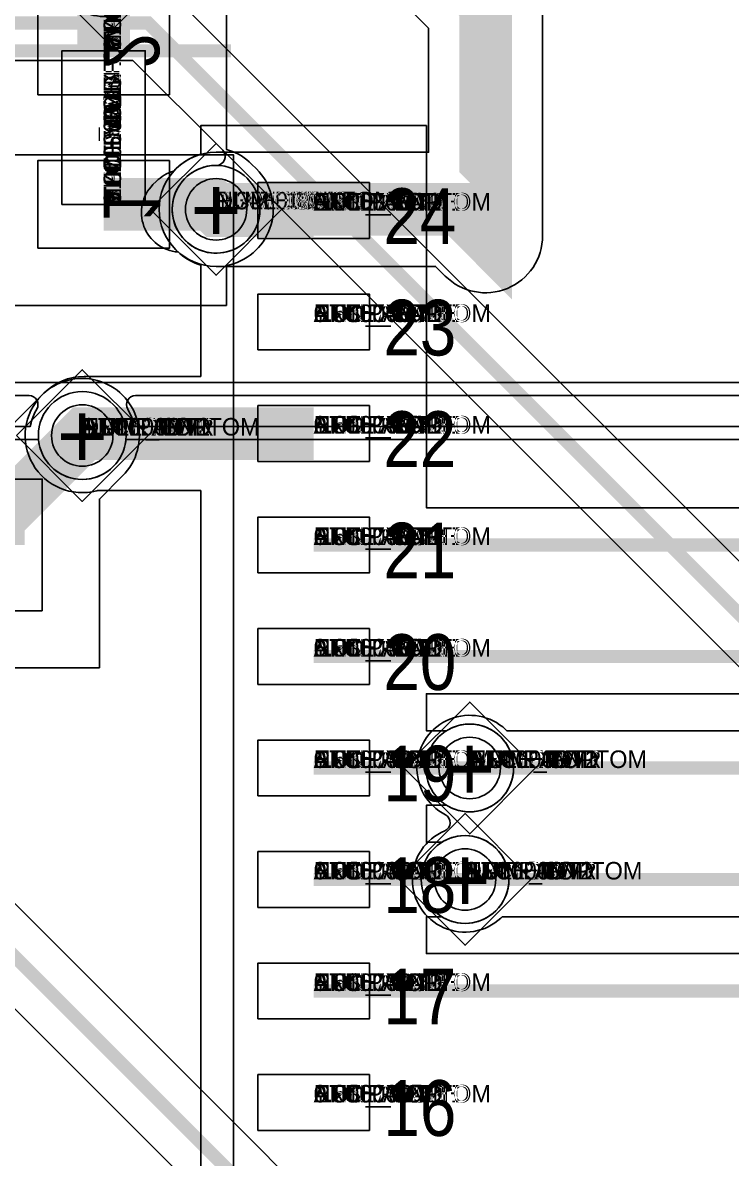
# Model space of a CAD drawing. Extents: x 0 to 323, y 0 to 320.
# Drawn here: x 118.38 to 126.45, y 10.41 to 23.35 of the extents above; entities that cross this region are included whole.
import ezdxf
from ezdxf.enums import TextEntityAlignment as Align

# ---------------------------------------------------------------- set-up
doc = ezdxf.new("R2010")
doc.units = 0
doc.header["$MEASUREMENT"] = 0
doc.layers.get('0').update_dxf_attribs({"linetype": 'CONTINUOUS'})
for name, color, linetype in [('CDN_FIGURES', 7, 'CONTINUOUS'), ('ETCH_BOTTOM', 7, 'CONTINUOUS'), ('ETCH_GND', 3, 'CONTINUOUS'), ('ETCH_INT1', 4, 'CONTINUOUS'), ('ETCH_INT2', 5, 'CONTINUOUS'), ('ETCH_PWR', 6, 'CONTINUOUS'), ('ETCH_TOP', 2, 'CONTINUOUS'), ('MANUFACTURING_NCLEGEND-1-6', 8, 'CONTINUOUS'), ('PACKAGE_GEOMETRY_ASSEMBLY_TOP', 11, 'CONTINUOUS'), ('PACKAGE_GEOMETRY_PIN_NUMBER', 9, 'CONTINUOUS')]:
    doc.layers.add(name, color=color, linetype=linetype)

# ---------------------------------------------------------------- blocks, each defined once
blk = doc.blocks.new('PAD_INFO')
for tag in ['SHAPE_TYPE', 'PAD_HEIGHT', 'PAD_LAYER', 'PAD_TYPE', 'PAD_WIDTH']:
    blk.add_attdef(tag, (0, 0), '', height=0.2)
at = {"flags": 2}
blk.add_attdef('CDN_TYPE', (0, 0), '', height=0.2, dxfattribs=at)
blk = doc.blocks.new('DRILL_INFO')
at = {"flags": 2}
blk.add_attdef('CDN_TYPE', (0, 0), '', height=0.2, dxfattribs=at)
for tag in ['FSHAPE', 'FCHAR', 'DRILL_HEIGHT', 'DIAMETER', 'PLATED', 'DRILL_WIDTH']:
    blk.add_attdef(tag, (0, 0), '', height=0.2)
blk = doc.blocks.new('VIA0700X0300')
at = {"layer": 'ETCH_BOTTOM'}
blk.add_circle((0, 0), 0.35, dxfattribs=at)
at = {"layer": 'ETCH_GND'}
blk.add_circle((0, 0), 0.35, dxfattribs=at)
at = {"layer": 'ETCH_INT1'}
blk.add_circle((0, 0), 0.35, dxfattribs=at)
at = {"layer": 'ETCH_INT2'}
blk.add_circle((0, 0), 0.35, dxfattribs=at)
at = {"layer": 'ETCH_PWR'}
blk.add_circle((0, 0), 0.35, dxfattribs=at)
at = {"layer": 'ETCH_TOP'}
blk.add_circle((0, 0), 0.35, dxfattribs=at)
ref = blk.add_blockref('PAD_INFO', (0, 0))
ref.add_attrib('PAD_LAYER', 'ETCH_TOP', (0, 0), dxfattribs={"height": 0.2})
ref.add_attrib('SHAPE_TYPE', 'NULL', (0, 0), dxfattribs={"height": 0.2})
ref.add_attrib('PAD_TYPE', 'ANTIPAD', (0, 0), dxfattribs={"height": 0.2})
ref.add_attrib('PAD_WIDTH', '0.000000', (0, 0), dxfattribs={"height": 0.2})
ref.add_attrib('PAD_HEIGHT', '0.000000', (0, 0), dxfattribs={"height": 0.2})
ref = blk.add_blockref('PAD_INFO', (0, 0))
ref.add_attrib('PAD_LAYER', 'ETCH_GND', (0, 0), dxfattribs={"height": 0.2})
ref.add_attrib('SHAPE_TYPE', 'NULL', (0, 0), dxfattribs={"height": 0.2})
ref.add_attrib('PAD_TYPE', 'ANTIPAD', (0, 0), dxfattribs={"height": 0.2})
ref.add_attrib('PAD_WIDTH', '0.000000', (0, 0), dxfattribs={"height": 0.2})
ref.add_attrib('PAD_HEIGHT', '0.000000', (0, 0), dxfattribs={"height": 0.2})
ref = blk.add_blockref('PAD_INFO', (0, 0))
ref.add_attrib('PAD_LAYER', 'ETCH_INT1', (0, 0), dxfattribs={"height": 0.2})
ref.add_attrib('SHAPE_TYPE', 'NULL', (0, 0), dxfattribs={"height": 0.2})
ref.add_attrib('PAD_TYPE', 'ANTIPAD', (0, 0), dxfattribs={"height": 0.2})
ref.add_attrib('PAD_WIDTH', '0.000000', (0, 0), dxfattribs={"height": 0.2})
ref.add_attrib('PAD_HEIGHT', '0.000000', (0, 0), dxfattribs={"height": 0.2})
ref = blk.add_blockref('PAD_INFO', (0, 0))
ref.add_attrib('PAD_LAYER', 'ETCH_INT2', (0, 0), dxfattribs={"height": 0.2})
ref.add_attrib('SHAPE_TYPE', 'NULL', (0, 0), dxfattribs={"height": 0.2})
ref.add_attrib('PAD_TYPE', 'ANTIPAD', (0, 0), dxfattribs={"height": 0.2})
ref.add_attrib('PAD_WIDTH', '0.000000', (0, 0), dxfattribs={"height": 0.2})
ref.add_attrib('PAD_HEIGHT', '0.000000', (0, 0), dxfattribs={"height": 0.2})
ref = blk.add_blockref('PAD_INFO', (0, 0))
ref.add_attrib('PAD_LAYER', 'ETCH_PWR', (0, 0), dxfattribs={"height": 0.2})
ref.add_attrib('SHAPE_TYPE', 'NULL', (0, 0), dxfattribs={"height": 0.2})
ref.add_attrib('PAD_TYPE', 'ANTIPAD', (0, 0), dxfattribs={"height": 0.2})
ref.add_attrib('PAD_WIDTH', '0.000000', (0, 0), dxfattribs={"height": 0.2})
ref.add_attrib('PAD_HEIGHT', '0.000000', (0, 0), dxfattribs={"height": 0.2})
ref = blk.add_blockref('PAD_INFO', (0, 0))
ref.add_attrib('PAD_LAYER', 'ETCH_BOTTOM', (0, 0), dxfattribs={"height": 0.2})
ref.add_attrib('SHAPE_TYPE', 'NULL', (0, 0), dxfattribs={"height": 0.2})
ref.add_attrib('PAD_TYPE', 'ANTIPAD', (0, 0), dxfattribs={"height": 0.2})
ref.add_attrib('PAD_WIDTH', '0.000000', (0, 0), dxfattribs={"height": 0.2})
ref.add_attrib('PAD_HEIGHT', '0.000000', (0, 0), dxfattribs={"height": 0.2})
ref = blk.add_blockref('PAD_INFO', (0, 0))
ref.add_attrib('PAD_LAYER', 'ETCH_TOP', (0, 0), dxfattribs={"height": 0.2})
ref.add_attrib('SHAPE_TYPE', 'NULL', (0, 0), dxfattribs={"height": 0.2})
ref.add_attrib('PAD_TYPE', 'THERMAL', (0, 0), dxfattribs={"height": 0.2})
ref.add_attrib('PAD_WIDTH', '0.000000', (0, 0), dxfattribs={"height": 0.2})
ref.add_attrib('PAD_HEIGHT', '0.000000', (0, 0), dxfattribs={"height": 0.2})
ref = blk.add_blockref('PAD_INFO', (0, 0))
ref.add_attrib('PAD_LAYER', 'ETCH_GND', (0, 0), dxfattribs={"height": 0.2})
ref.add_attrib('SHAPE_TYPE', 'NULL', (0, 0), dxfattribs={"height": 0.2})
ref.add_attrib('PAD_TYPE', 'THERMAL', (0, 0), dxfattribs={"height": 0.2})
ref.add_attrib('PAD_WIDTH', '0.000000', (0, 0), dxfattribs={"height": 0.2})
ref.add_attrib('PAD_HEIGHT', '0.000000', (0, 0), dxfattribs={"height": 0.2})
ref = blk.add_blockref('PAD_INFO', (0, 0))
ref.add_attrib('PAD_LAYER', 'ETCH_INT1', (0, 0), dxfattribs={"height": 0.2})
ref.add_attrib('SHAPE_TYPE', 'NULL', (0, 0), dxfattribs={"height": 0.2})
ref.add_attrib('PAD_TYPE', 'THERMAL', (0, 0), dxfattribs={"height": 0.2})
ref.add_attrib('PAD_WIDTH', '0.000000', (0, 0), dxfattribs={"height": 0.2})
ref.add_attrib('PAD_HEIGHT', '0.000000', (0, 0), dxfattribs={"height": 0.2})
ref = blk.add_blockref('PAD_INFO', (0, 0))
ref.add_attrib('PAD_LAYER', 'ETCH_INT2', (0, 0), dxfattribs={"height": 0.2})
ref.add_attrib('SHAPE_TYPE', 'NULL', (0, 0), dxfattribs={"height": 0.2})
ref.add_attrib('PAD_TYPE', 'THERMAL', (0, 0), dxfattribs={"height": 0.2})
ref.add_attrib('PAD_WIDTH', '0.000000', (0, 0), dxfattribs={"height": 0.2})
ref.add_attrib('PAD_HEIGHT', '0.000000', (0, 0), dxfattribs={"height": 0.2})
ref = blk.add_blockref('PAD_INFO', (0, 0))
ref.add_attrib('PAD_LAYER', 'ETCH_PWR', (0, 0), dxfattribs={"height": 0.2})
ref.add_attrib('SHAPE_TYPE', 'NULL', (0, 0), dxfattribs={"height": 0.2})
ref.add_attrib('PAD_TYPE', 'THERMAL', (0, 0), dxfattribs={"height": 0.2})
ref.add_attrib('PAD_WIDTH', '0.000000', (0, 0), dxfattribs={"height": 0.2})
ref.add_attrib('PAD_HEIGHT', '0.000000', (0, 0), dxfattribs={"height": 0.2})
ref = blk.add_blockref('PAD_INFO', (0, 0))
ref.add_attrib('PAD_LAYER', 'ETCH_BOTTOM', (0, 0), dxfattribs={"height": 0.2})
ref.add_attrib('SHAPE_TYPE', 'NULL', (0, 0), dxfattribs={"height": 0.2})
ref.add_attrib('PAD_TYPE', 'THERMAL', (0, 0), dxfattribs={"height": 0.2})
ref.add_attrib('PAD_WIDTH', '0.000000', (0, 0), dxfattribs={"height": 0.2})
ref.add_attrib('PAD_HEIGHT', '0.000000', (0, 0), dxfattribs={"height": 0.2})
ref = blk.add_blockref('PAD_INFO', (0, 0))
ref.add_attrib('PAD_LAYER', 'ETCH_TOP', (0, 0), dxfattribs={"height": 0.2})
ref.add_attrib('SHAPE_TYPE', 'CIRCLE', (0, 0), dxfattribs={"height": 0.2})
ref.add_attrib('PAD_TYPE', 'REGULAR', (0, 0), dxfattribs={"height": 0.2})
ref.add_attrib('PAD_WIDTH', '0.700000', (0, 0), dxfattribs={"height": 0.2})
ref.add_attrib('PAD_HEIGHT', '0.700000', (0, 0), dxfattribs={"height": 0.2})
ref = blk.add_blockref('PAD_INFO', (0, 0))
ref.add_attrib('PAD_LAYER', 'ETCH_GND', (0, 0), dxfattribs={"height": 0.2})
ref.add_attrib('SHAPE_TYPE', 'CIRCLE', (0, 0), dxfattribs={"height": 0.2})
ref.add_attrib('PAD_TYPE', 'REGULAR', (0, 0), dxfattribs={"height": 0.2})
ref.add_attrib('PAD_WIDTH', '0.700000', (0, 0), dxfattribs={"height": 0.2})
ref.add_attrib('PAD_HEIGHT', '0.700000', (0, 0), dxfattribs={"height": 0.2})
ref = blk.add_blockref('PAD_INFO', (0, 0))
ref.add_attrib('PAD_LAYER', 'ETCH_INT1', (0, 0), dxfattribs={"height": 0.2})
ref.add_attrib('SHAPE_TYPE', 'CIRCLE', (0, 0), dxfattribs={"height": 0.2})
ref.add_attrib('PAD_TYPE', 'REGULAR', (0, 0), dxfattribs={"height": 0.2})
ref.add_attrib('PAD_WIDTH', '0.700000', (0, 0), dxfattribs={"height": 0.2})
ref.add_attrib('PAD_HEIGHT', '0.700000', (0, 0), dxfattribs={"height": 0.2})
ref = blk.add_blockref('PAD_INFO', (0, 0))
ref.add_attrib('PAD_LAYER', 'ETCH_INT2', (0, 0), dxfattribs={"height": 0.2})
ref.add_attrib('SHAPE_TYPE', 'CIRCLE', (0, 0), dxfattribs={"height": 0.2})
ref.add_attrib('PAD_TYPE', 'REGULAR', (0, 0), dxfattribs={"height": 0.2})
ref.add_attrib('PAD_WIDTH', '0.700000', (0, 0), dxfattribs={"height": 0.2})
ref.add_attrib('PAD_HEIGHT', '0.700000', (0, 0), dxfattribs={"height": 0.2})
ref = blk.add_blockref('PAD_INFO', (0, 0))
ref.add_attrib('PAD_LAYER', 'ETCH_PWR', (0, 0), dxfattribs={"height": 0.2})
ref.add_attrib('SHAPE_TYPE', 'CIRCLE', (0, 0), dxfattribs={"height": 0.2})
ref.add_attrib('PAD_TYPE', 'REGULAR', (0, 0), dxfattribs={"height": 0.2})
ref.add_attrib('PAD_WIDTH', '0.700000', (0, 0), dxfattribs={"height": 0.2})
ref.add_attrib('PAD_HEIGHT', '0.700000', (0, 0), dxfattribs={"height": 0.2})
ref = blk.add_blockref('PAD_INFO', (0, 0))
ref.add_attrib('PAD_LAYER', 'ETCH_BOTTOM', (0, 0), dxfattribs={"height": 0.2})
ref.add_attrib('SHAPE_TYPE', 'CIRCLE', (0, 0), dxfattribs={"height": 0.2})
ref.add_attrib('PAD_TYPE', 'REGULAR', (0, 0), dxfattribs={"height": 0.2})
ref.add_attrib('PAD_WIDTH', '0.700000', (0, 0), dxfattribs={"height": 0.2})
ref.add_attrib('PAD_HEIGHT', '0.700000', (0, 0), dxfattribs={"height": 0.2})
ref = blk.add_blockref('DRILL_INFO', (0, 0))
ref.add_attrib('DIAMETER', '0.300000', (0, 0), dxfattribs={"height": 0.2})
ref.add_attrib('PLATED', 'PLATED', (0, 0), dxfattribs={"height": 0.2})
ref.add_attrib('FSHAPE', 'DIAMOND', (0, 0), dxfattribs={"height": 0.2})
ref.add_attrib('FCHAR', '+', (0, 0), dxfattribs={"height": 0.2})
ref.add_attrib('DRILL_WIDTH', '1.500000', (0, 0), dxfattribs={"height": 0.2})
ref.add_attrib('DRILL_HEIGHT', '1.500000', (0, 0), dxfattribs={"height": 0.2})
for tag in ['CDN_TYPE', 'PIN']:
    blk.add_attdef(tag, (0, 0), '', height=0.2)
at = {"flags": 2}
for tag in ['PSTKNAME', 'BBV']:
    blk.add_attdef(tag, (0, 0), '', height=0.2, dxfattribs=at)
blk = doc.blocks.new('FIGURE_DIAMOND')
at = {"layer": 'CDN_FIGURES'}
blk.add_lwpolyline([(-0.5, 0), (0, 0.5), (0.5, 0), (0, -0.5)], close=True, dxfattribs=at)
blk = doc.blocks.new('SMD50_25')
at = {"layer": 'ETCH_TOP'}
blk.add_lwpolyline([(-0.635, -0.318), (-0.635, 0.318), (0.635, 0.318), (0.635, -0.318)], close=True, dxfattribs=at)
ref = blk.add_blockref('PAD_INFO', (0, 0))
ref.add_attrib('PAD_LAYER', 'ETCH_TOP', (0, 0), dxfattribs={"height": 0.2})
ref.add_attrib('SHAPE_TYPE', 'NULL', (0, 0), dxfattribs={"height": 0.2})
ref.add_attrib('PAD_TYPE', 'ANTIPAD', (0, 0), dxfattribs={"height": 0.2})
ref.add_attrib('PAD_WIDTH', '0.000000', (0, 0), dxfattribs={"height": 0.2})
ref.add_attrib('PAD_HEIGHT', '0.000000', (0, 0), dxfattribs={"height": 0.2})
ref = blk.add_blockref('PAD_INFO', (0, 0))
ref.add_attrib('PAD_LAYER', 'ETCH_GND', (0, 0), dxfattribs={"height": 0.2})
ref.add_attrib('SHAPE_TYPE', 'NULL', (0, 0), dxfattribs={"height": 0.2})
ref.add_attrib('PAD_TYPE', 'ANTIPAD', (0, 0), dxfattribs={"height": 0.2})
ref.add_attrib('PAD_WIDTH', '0.000000', (0, 0), dxfattribs={"height": 0.2})
ref.add_attrib('PAD_HEIGHT', '0.000000', (0, 0), dxfattribs={"height": 0.2})
ref = blk.add_blockref('PAD_INFO', (0, 0))
ref.add_attrib('PAD_LAYER', 'ETCH_INT1', (0, 0), dxfattribs={"height": 0.2})
ref.add_attrib('SHAPE_TYPE', 'NULL', (0, 0), dxfattribs={"height": 0.2})
ref.add_attrib('PAD_TYPE', 'ANTIPAD', (0, 0), dxfattribs={"height": 0.2})
ref.add_attrib('PAD_WIDTH', '0.000000', (0, 0), dxfattribs={"height": 0.2})
ref.add_attrib('PAD_HEIGHT', '0.000000', (0, 0), dxfattribs={"height": 0.2})
ref = blk.add_blockref('PAD_INFO', (0, 0))
ref.add_attrib('PAD_LAYER', 'ETCH_INT2', (0, 0), dxfattribs={"height": 0.2})
ref.add_attrib('SHAPE_TYPE', 'NULL', (0, 0), dxfattribs={"height": 0.2})
ref.add_attrib('PAD_TYPE', 'ANTIPAD', (0, 0), dxfattribs={"height": 0.2})
ref.add_attrib('PAD_WIDTH', '0.000000', (0, 0), dxfattribs={"height": 0.2})
ref.add_attrib('PAD_HEIGHT', '0.000000', (0, 0), dxfattribs={"height": 0.2})
ref = blk.add_blockref('PAD_INFO', (0, 0))
ref.add_attrib('PAD_LAYER', 'ETCH_PWR', (0, 0), dxfattribs={"height": 0.2})
ref.add_attrib('SHAPE_TYPE', 'NULL', (0, 0), dxfattribs={"height": 0.2})
ref.add_attrib('PAD_TYPE', 'ANTIPAD', (0, 0), dxfattribs={"height": 0.2})
ref.add_attrib('PAD_WIDTH', '0.000000', (0, 0), dxfattribs={"height": 0.2})
ref.add_attrib('PAD_HEIGHT', '0.000000', (0, 0), dxfattribs={"height": 0.2})
ref = blk.add_blockref('PAD_INFO', (0, 0))
ref.add_attrib('PAD_LAYER', 'ETCH_BOTTOM', (0, 0), dxfattribs={"height": 0.2})
ref.add_attrib('SHAPE_TYPE', 'NULL', (0, 0), dxfattribs={"height": 0.2})
ref.add_attrib('PAD_TYPE', 'ANTIPAD', (0, 0), dxfattribs={"height": 0.2})
ref.add_attrib('PAD_WIDTH', '0.000000', (0, 0), dxfattribs={"height": 0.2})
ref.add_attrib('PAD_HEIGHT', '0.000000', (0, 0), dxfattribs={"height": 0.2})
ref = blk.add_blockref('PAD_INFO', (0, 0))
ref.add_attrib('PAD_LAYER', 'ETCH_TOP', (0, 0), dxfattribs={"height": 0.2})
ref.add_attrib('SHAPE_TYPE', 'NULL', (0, 0), dxfattribs={"height": 0.2})
ref.add_attrib('PAD_TYPE', 'THERMAL', (0, 0), dxfattribs={"height": 0.2})
ref.add_attrib('PAD_WIDTH', '0.000000', (0, 0), dxfattribs={"height": 0.2})
ref.add_attrib('PAD_HEIGHT', '0.000000', (0, 0), dxfattribs={"height": 0.2})
ref = blk.add_blockref('PAD_INFO', (0, 0))
ref.add_attrib('PAD_LAYER', 'ETCH_GND', (0, 0), dxfattribs={"height": 0.2})
ref.add_attrib('SHAPE_TYPE', 'NULL', (0, 0), dxfattribs={"height": 0.2})
ref.add_attrib('PAD_TYPE', 'THERMAL', (0, 0), dxfattribs={"height": 0.2})
ref.add_attrib('PAD_WIDTH', '0.000000', (0, 0), dxfattribs={"height": 0.2})
ref.add_attrib('PAD_HEIGHT', '0.000000', (0, 0), dxfattribs={"height": 0.2})
ref = blk.add_blockref('PAD_INFO', (0, 0))
ref.add_attrib('PAD_LAYER', 'ETCH_INT1', (0, 0), dxfattribs={"height": 0.2})
ref.add_attrib('SHAPE_TYPE', 'NULL', (0, 0), dxfattribs={"height": 0.2})
ref.add_attrib('PAD_TYPE', 'THERMAL', (0, 0), dxfattribs={"height": 0.2})
ref.add_attrib('PAD_WIDTH', '0.000000', (0, 0), dxfattribs={"height": 0.2})
ref.add_attrib('PAD_HEIGHT', '0.000000', (0, 0), dxfattribs={"height": 0.2})
ref = blk.add_blockref('PAD_INFO', (0, 0))
ref.add_attrib('PAD_LAYER', 'ETCH_INT2', (0, 0), dxfattribs={"height": 0.2})
ref.add_attrib('SHAPE_TYPE', 'NULL', (0, 0), dxfattribs={"height": 0.2})
ref.add_attrib('PAD_TYPE', 'THERMAL', (0, 0), dxfattribs={"height": 0.2})
ref.add_attrib('PAD_WIDTH', '0.000000', (0, 0), dxfattribs={"height": 0.2})
ref.add_attrib('PAD_HEIGHT', '0.000000', (0, 0), dxfattribs={"height": 0.2})
ref = blk.add_blockref('PAD_INFO', (0, 0))
ref.add_attrib('PAD_LAYER', 'ETCH_PWR', (0, 0), dxfattribs={"height": 0.2})
ref.add_attrib('SHAPE_TYPE', 'NULL', (0, 0), dxfattribs={"height": 0.2})
ref.add_attrib('PAD_TYPE', 'THERMAL', (0, 0), dxfattribs={"height": 0.2})
ref.add_attrib('PAD_WIDTH', '0.000000', (0, 0), dxfattribs={"height": 0.2})
ref.add_attrib('PAD_HEIGHT', '0.000000', (0, 0), dxfattribs={"height": 0.2})
ref = blk.add_blockref('PAD_INFO', (0, 0))
ref.add_attrib('PAD_LAYER', 'ETCH_BOTTOM', (0, 0), dxfattribs={"height": 0.2})
ref.add_attrib('SHAPE_TYPE', 'NULL', (0, 0), dxfattribs={"height": 0.2})
ref.add_attrib('PAD_TYPE', 'THERMAL', (0, 0), dxfattribs={"height": 0.2})
ref.add_attrib('PAD_WIDTH', '0.000000', (0, 0), dxfattribs={"height": 0.2})
ref.add_attrib('PAD_HEIGHT', '0.000000', (0, 0), dxfattribs={"height": 0.2})
ref = blk.add_blockref('PAD_INFO', (0, 0))
ref.add_attrib('PAD_LAYER', 'ETCH_TOP', (0, 0), dxfattribs={"height": 0.2})
ref.add_attrib('SHAPE_TYPE', 'RECTANGLE', (0, 0), dxfattribs={"height": 0.2})
ref.add_attrib('PAD_TYPE', 'REGULAR', (0, 0), dxfattribs={"height": 0.2})
ref.add_attrib('PAD_WIDTH', '1.270000', (0, 0), dxfattribs={"height": 0.2})
ref.add_attrib('PAD_HEIGHT', '0.635000', (0, 0), dxfattribs={"height": 0.2})
ref = blk.add_blockref('PAD_INFO', (0, 0))
ref.add_attrib('PAD_LAYER', 'ETCH_GND', (0, 0), dxfattribs={"height": 0.2})
ref.add_attrib('SHAPE_TYPE', 'NULL', (0, 0), dxfattribs={"height": 0.2})
ref.add_attrib('PAD_TYPE', 'REGULAR', (0, 0), dxfattribs={"height": 0.2})
ref.add_attrib('PAD_WIDTH', '0.000000', (0, 0), dxfattribs={"height": 0.2})
ref.add_attrib('PAD_HEIGHT', '0.000000', (0, 0), dxfattribs={"height": 0.2})
ref = blk.add_blockref('PAD_INFO', (0, 0))
ref.add_attrib('PAD_LAYER', 'ETCH_INT1', (0, 0), dxfattribs={"height": 0.2})
ref.add_attrib('SHAPE_TYPE', 'NULL', (0, 0), dxfattribs={"height": 0.2})
ref.add_attrib('PAD_TYPE', 'REGULAR', (0, 0), dxfattribs={"height": 0.2})
ref.add_attrib('PAD_WIDTH', '0.000000', (0, 0), dxfattribs={"height": 0.2})
ref.add_attrib('PAD_HEIGHT', '0.000000', (0, 0), dxfattribs={"height": 0.2})
ref = blk.add_blockref('PAD_INFO', (0, 0))
ref.add_attrib('PAD_LAYER', 'ETCH_INT2', (0, 0), dxfattribs={"height": 0.2})
ref.add_attrib('SHAPE_TYPE', 'NULL', (0, 0), dxfattribs={"height": 0.2})
ref.add_attrib('PAD_TYPE', 'REGULAR', (0, 0), dxfattribs={"height": 0.2})
ref.add_attrib('PAD_WIDTH', '0.000000', (0, 0), dxfattribs={"height": 0.2})
ref.add_attrib('PAD_HEIGHT', '0.000000', (0, 0), dxfattribs={"height": 0.2})
ref = blk.add_blockref('PAD_INFO', (0, 0))
ref.add_attrib('PAD_LAYER', 'ETCH_PWR', (0, 0), dxfattribs={"height": 0.2})
ref.add_attrib('SHAPE_TYPE', 'NULL', (0, 0), dxfattribs={"height": 0.2})
ref.add_attrib('PAD_TYPE', 'REGULAR', (0, 0), dxfattribs={"height": 0.2})
ref.add_attrib('PAD_WIDTH', '0.000000', (0, 0), dxfattribs={"height": 0.2})
ref.add_attrib('PAD_HEIGHT', '0.000000', (0, 0), dxfattribs={"height": 0.2})
ref = blk.add_blockref('PAD_INFO', (0, 0))
ref.add_attrib('PAD_LAYER', 'ETCH_BOTTOM', (0, 0), dxfattribs={"height": 0.2})
ref.add_attrib('SHAPE_TYPE', 'NULL', (0, 0), dxfattribs={"height": 0.2})
ref.add_attrib('PAD_TYPE', 'REGULAR', (0, 0), dxfattribs={"height": 0.2})
ref.add_attrib('PAD_WIDTH', '0.000000', (0, 0), dxfattribs={"height": 0.2})
ref.add_attrib('PAD_HEIGHT', '0.000000', (0, 0), dxfattribs={"height": 0.2})
ref = blk.add_blockref('DRILL_INFO', (0, 0))
ref.add_attrib('DIAMETER', '0.000000', (0, 0), dxfattribs={"height": 0.2})
ref.add_attrib('PLATED', 'NON_PLATED', (0, 0), dxfattribs={"height": 0.2})
ref.add_attrib('FSHAPE', 'NULL', (0, 0), dxfattribs={"height": 0.2})
ref.add_attrib('DRILL_WIDTH', '0.000000', (0, 0), dxfattribs={"height": 0.2})
ref.add_attrib('DRILL_HEIGHT', '0.000000', (0, 0), dxfattribs={"height": 0.2})
for tag in ['CDN_TYPE', 'PIN']:
    blk.add_attdef(tag, (0, 0), '', height=0.2)
at = {"flags": 2}
for tag in ['PSTKNAME', 'BBV']:
    blk.add_attdef(tag, (0, 0), '', height=0.2, dxfattribs=at)
blk = doc.blocks.new('SOIC24W')
at = {"layer": 'PACKAGE_GEOMETRY_ASSEMBLY_TOP'}
blk.add_lwpolyline([(-3.8354, -7.62), (-3.8354, 7.62), (3.7846, 7.62), (3.7846, -7.62)], close=True, dxfattribs=at)
at = {"layer": 'ETCH_TOP'}
ref = blk.add_blockref('SMD50_25', (4.699, 6.985), dxfattribs=at)
ref.add_attrib('CDN_TYPE', 'PIN', (0, 0), dxfattribs={"height": 0.2})
ref.add_attrib('PIN', '24', (0, 0), dxfattribs={"height": 0.2})
ref = blk.add_blockref('SMD50_25', (4.699, 5.715), dxfattribs=at)
ref.add_attrib('CDN_TYPE', 'PIN', (0, 0), dxfattribs={"height": 0.2})
ref.add_attrib('PIN', '23', (0, 0), dxfattribs={"height": 0.2})
ref = blk.add_blockref('SMD50_25', (4.699, 4.445), dxfattribs=at)
ref.add_attrib('CDN_TYPE', 'PIN', (0, 0), dxfattribs={"height": 0.2})
ref.add_attrib('PIN', '22', (0, 0), dxfattribs={"height": 0.2})
ref = blk.add_blockref('SMD50_25', (4.699, 3.175), dxfattribs=at)
ref.add_attrib('CDN_TYPE', 'PIN', (0, 0), dxfattribs={"height": 0.2})
ref.add_attrib('PIN', '21', (0, 0), dxfattribs={"height": 0.2})
ref = blk.add_blockref('SMD50_25', (4.699, 1.905), dxfattribs=at)
ref.add_attrib('CDN_TYPE', 'PIN', (0, 0), dxfattribs={"height": 0.2})
ref.add_attrib('PIN', '20', (0, 0), dxfattribs={"height": 0.2})
ref = blk.add_blockref('SMD50_25', (4.699, 0.635), dxfattribs=at)
ref.add_attrib('CDN_TYPE', 'PIN', (0, 0), dxfattribs={"height": 0.2})
ref.add_attrib('PIN', '19', (0, 0), dxfattribs={"height": 0.2})
ref = blk.add_blockref('SMD50_25', (4.699, -6.985), dxfattribs=at)
ref.add_attrib('CDN_TYPE', 'PIN', (0, 0), dxfattribs={"height": 0.2})
ref.add_attrib('PIN', '13', (0, 0), dxfattribs={"height": 0.2})
ref = blk.add_blockref('SMD50_25', (4.699, -3.175), dxfattribs=at)
ref.add_attrib('CDN_TYPE', 'PIN', (0, 0), dxfattribs={"height": 0.2})
ref.add_attrib('PIN', '16', (0, 0), dxfattribs={"height": 0.2})
ref = blk.add_blockref('SMD50_25', (4.699, -0.635), dxfattribs=at)
ref.add_attrib('CDN_TYPE', 'PIN', (0, 0), dxfattribs={"height": 0.2})
ref.add_attrib('PIN', '18', (0, 0), dxfattribs={"height": 0.2})
ref = blk.add_blockref('SMD50_25', (4.699, -5.715), dxfattribs=at)
ref.add_attrib('CDN_TYPE', 'PIN', (0, 0), dxfattribs={"height": 0.2})
ref.add_attrib('PIN', '14', (0, 0), dxfattribs={"height": 0.2})
ref = blk.add_blockref('SMD50_25', (4.699, -4.445), dxfattribs=at)
ref.add_attrib('CDN_TYPE', 'PIN', (0, 0), dxfattribs={"height": 0.2})
ref.add_attrib('PIN', '15', (0, 0), dxfattribs={"height": 0.2})
ref = blk.add_blockref('SMD50_25', (4.699, -1.905), dxfattribs=at)
ref.add_attrib('CDN_TYPE', 'PIN', (0, 0), dxfattribs={"height": 0.2})
ref.add_attrib('PIN', '17', (0, 0), dxfattribs={"height": 0.2})
at = {"flags": 2}
for tag in ['SYMBOL_TYPE', 'CDN_TYPE', 'REFDES']:
    blk.add_attdef(tag, (0, 0), '', height=0.2, dxfattribs=at)
blk = doc.blocks.new('RC1000X1500TS')
at = {"layer": 'ETCH_TOP'}
blk.add_lwpolyline([(-0.5, -0.75), (-0.5, 0.75), (0.5, 0.75), (0.5, -0.75)], close=True, dxfattribs=at)
ref = blk.add_blockref('PAD_INFO', (0, 0))
ref.add_attrib('PAD_LAYER', 'ETCH_TOP', (0, 0), dxfattribs={"height": 0.2})
ref.add_attrib('SHAPE_TYPE', 'NULL', (0, 0), dxfattribs={"height": 0.2})
ref.add_attrib('PAD_TYPE', 'ANTIPAD', (0, 0), dxfattribs={"height": 0.2})
ref.add_attrib('PAD_WIDTH', '0.000000', (0, 0), dxfattribs={"height": 0.2})
ref.add_attrib('PAD_HEIGHT', '0.000000', (0, 0), dxfattribs={"height": 0.2})
ref = blk.add_blockref('PAD_INFO', (0, 0))
ref.add_attrib('PAD_LAYER', 'ETCH_GND', (0, 0), dxfattribs={"height": 0.2})
ref.add_attrib('SHAPE_TYPE', 'NULL', (0, 0), dxfattribs={"height": 0.2})
ref.add_attrib('PAD_TYPE', 'ANTIPAD', (0, 0), dxfattribs={"height": 0.2})
ref.add_attrib('PAD_WIDTH', '0.000000', (0, 0), dxfattribs={"height": 0.2})
ref.add_attrib('PAD_HEIGHT', '0.000000', (0, 0), dxfattribs={"height": 0.2})
ref = blk.add_blockref('PAD_INFO', (0, 0))
ref.add_attrib('PAD_LAYER', 'ETCH_INT1', (0, 0), dxfattribs={"height": 0.2})
ref.add_attrib('SHAPE_TYPE', 'NULL', (0, 0), dxfattribs={"height": 0.2})
ref.add_attrib('PAD_TYPE', 'ANTIPAD', (0, 0), dxfattribs={"height": 0.2})
ref.add_attrib('PAD_WIDTH', '0.000000', (0, 0), dxfattribs={"height": 0.2})
ref.add_attrib('PAD_HEIGHT', '0.000000', (0, 0), dxfattribs={"height": 0.2})
ref = blk.add_blockref('PAD_INFO', (0, 0))
ref.add_attrib('PAD_LAYER', 'ETCH_INT2', (0, 0), dxfattribs={"height": 0.2})
ref.add_attrib('SHAPE_TYPE', 'NULL', (0, 0), dxfattribs={"height": 0.2})
ref.add_attrib('PAD_TYPE', 'ANTIPAD', (0, 0), dxfattribs={"height": 0.2})
ref.add_attrib('PAD_WIDTH', '0.000000', (0, 0), dxfattribs={"height": 0.2})
ref.add_attrib('PAD_HEIGHT', '0.000000', (0, 0), dxfattribs={"height": 0.2})
ref = blk.add_blockref('PAD_INFO', (0, 0))
ref.add_attrib('PAD_LAYER', 'ETCH_PWR', (0, 0), dxfattribs={"height": 0.2})
ref.add_attrib('SHAPE_TYPE', 'NULL', (0, 0), dxfattribs={"height": 0.2})
ref.add_attrib('PAD_TYPE', 'ANTIPAD', (0, 0), dxfattribs={"height": 0.2})
ref.add_attrib('PAD_WIDTH', '0.000000', (0, 0), dxfattribs={"height": 0.2})
ref.add_attrib('PAD_HEIGHT', '0.000000', (0, 0), dxfattribs={"height": 0.2})
ref = blk.add_blockref('PAD_INFO', (0, 0))
ref.add_attrib('PAD_LAYER', 'ETCH_BOTTOM', (0, 0), dxfattribs={"height": 0.2})
ref.add_attrib('SHAPE_TYPE', 'NULL', (0, 0), dxfattribs={"height": 0.2})
ref.add_attrib('PAD_TYPE', 'ANTIPAD', (0, 0), dxfattribs={"height": 0.2})
ref.add_attrib('PAD_WIDTH', '0.000000', (0, 0), dxfattribs={"height": 0.2})
ref.add_attrib('PAD_HEIGHT', '0.000000', (0, 0), dxfattribs={"height": 0.2})
ref = blk.add_blockref('PAD_INFO', (0, 0))
ref.add_attrib('PAD_LAYER', 'ETCH_TOP', (0, 0), dxfattribs={"height": 0.2})
ref.add_attrib('SHAPE_TYPE', 'NULL', (0, 0), dxfattribs={"height": 0.2})
ref.add_attrib('PAD_TYPE', 'THERMAL', (0, 0), dxfattribs={"height": 0.2})
ref.add_attrib('PAD_WIDTH', '0.000000', (0, 0), dxfattribs={"height": 0.2})
ref.add_attrib('PAD_HEIGHT', '0.000000', (0, 0), dxfattribs={"height": 0.2})
ref = blk.add_blockref('PAD_INFO', (0, 0))
ref.add_attrib('PAD_LAYER', 'ETCH_GND', (0, 0), dxfattribs={"height": 0.2})
ref.add_attrib('SHAPE_TYPE', 'NULL', (0, 0), dxfattribs={"height": 0.2})
ref.add_attrib('PAD_TYPE', 'THERMAL', (0, 0), dxfattribs={"height": 0.2})
ref.add_attrib('PAD_WIDTH', '0.000000', (0, 0), dxfattribs={"height": 0.2})
ref.add_attrib('PAD_HEIGHT', '0.000000', (0, 0), dxfattribs={"height": 0.2})
ref = blk.add_blockref('PAD_INFO', (0, 0))
ref.add_attrib('PAD_LAYER', 'ETCH_INT1', (0, 0), dxfattribs={"height": 0.2})
ref.add_attrib('SHAPE_TYPE', 'NULL', (0, 0), dxfattribs={"height": 0.2})
ref.add_attrib('PAD_TYPE', 'THERMAL', (0, 0), dxfattribs={"height": 0.2})
ref.add_attrib('PAD_WIDTH', '0.000000', (0, 0), dxfattribs={"height": 0.2})
ref.add_attrib('PAD_HEIGHT', '0.000000', (0, 0), dxfattribs={"height": 0.2})
ref = blk.add_blockref('PAD_INFO', (0, 0))
ref.add_attrib('PAD_LAYER', 'ETCH_INT2', (0, 0), dxfattribs={"height": 0.2})
ref.add_attrib('SHAPE_TYPE', 'NULL', (0, 0), dxfattribs={"height": 0.2})
ref.add_attrib('PAD_TYPE', 'THERMAL', (0, 0), dxfattribs={"height": 0.2})
ref.add_attrib('PAD_WIDTH', '0.000000', (0, 0), dxfattribs={"height": 0.2})
ref.add_attrib('PAD_HEIGHT', '0.000000', (0, 0), dxfattribs={"height": 0.2})
ref = blk.add_blockref('PAD_INFO', (0, 0))
ref.add_attrib('PAD_LAYER', 'ETCH_PWR', (0, 0), dxfattribs={"height": 0.2})
ref.add_attrib('SHAPE_TYPE', 'NULL', (0, 0), dxfattribs={"height": 0.2})
ref.add_attrib('PAD_TYPE', 'THERMAL', (0, 0), dxfattribs={"height": 0.2})
ref.add_attrib('PAD_WIDTH', '0.000000', (0, 0), dxfattribs={"height": 0.2})
ref.add_attrib('PAD_HEIGHT', '0.000000', (0, 0), dxfattribs={"height": 0.2})
ref = blk.add_blockref('PAD_INFO', (0, 0))
ref.add_attrib('PAD_LAYER', 'ETCH_BOTTOM', (0, 0), dxfattribs={"height": 0.2})
ref.add_attrib('SHAPE_TYPE', 'NULL', (0, 0), dxfattribs={"height": 0.2})
ref.add_attrib('PAD_TYPE', 'THERMAL', (0, 0), dxfattribs={"height": 0.2})
ref.add_attrib('PAD_WIDTH', '0.000000', (0, 0), dxfattribs={"height": 0.2})
ref.add_attrib('PAD_HEIGHT', '0.000000', (0, 0), dxfattribs={"height": 0.2})
ref = blk.add_blockref('PAD_INFO', (0, 0))
ref.add_attrib('PAD_LAYER', 'ETCH_GND', (0, 0), dxfattribs={"height": 0.2})
ref.add_attrib('SHAPE_TYPE', 'NULL', (0, 0), dxfattribs={"height": 0.2})
ref.add_attrib('PAD_TYPE', 'REGULAR', (0, 0), dxfattribs={"height": 0.2})
ref.add_attrib('PAD_WIDTH', '0.000000', (0, 0), dxfattribs={"height": 0.2})
ref.add_attrib('PAD_HEIGHT', '0.000000', (0, 0), dxfattribs={"height": 0.2})
ref = blk.add_blockref('PAD_INFO', (0, 0))
ref.add_attrib('PAD_LAYER', 'ETCH_INT1', (0, 0), dxfattribs={"height": 0.2})
ref.add_attrib('SHAPE_TYPE', 'NULL', (0, 0), dxfattribs={"height": 0.2})
ref.add_attrib('PAD_TYPE', 'REGULAR', (0, 0), dxfattribs={"height": 0.2})
ref.add_attrib('PAD_WIDTH', '0.000000', (0, 0), dxfattribs={"height": 0.2})
ref.add_attrib('PAD_HEIGHT', '0.000000', (0, 0), dxfattribs={"height": 0.2})
ref = blk.add_blockref('PAD_INFO', (0, 0))
ref.add_attrib('PAD_LAYER', 'ETCH_INT2', (0, 0), dxfattribs={"height": 0.2})
ref.add_attrib('SHAPE_TYPE', 'NULL', (0, 0), dxfattribs={"height": 0.2})
ref.add_attrib('PAD_TYPE', 'REGULAR', (0, 0), dxfattribs={"height": 0.2})
ref.add_attrib('PAD_WIDTH', '0.000000', (0, 0), dxfattribs={"height": 0.2})
ref.add_attrib('PAD_HEIGHT', '0.000000', (0, 0), dxfattribs={"height": 0.2})
ref = blk.add_blockref('PAD_INFO', (0, 0))
ref.add_attrib('PAD_LAYER', 'ETCH_PWR', (0, 0), dxfattribs={"height": 0.2})
ref.add_attrib('SHAPE_TYPE', 'NULL', (0, 0), dxfattribs={"height": 0.2})
ref.add_attrib('PAD_TYPE', 'REGULAR', (0, 0), dxfattribs={"height": 0.2})
ref.add_attrib('PAD_WIDTH', '0.000000', (0, 0), dxfattribs={"height": 0.2})
ref.add_attrib('PAD_HEIGHT', '0.000000', (0, 0), dxfattribs={"height": 0.2})
ref = blk.add_blockref('PAD_INFO', (0, 0))
ref.add_attrib('PAD_LAYER', 'ETCH_BOTTOM', (0, 0), dxfattribs={"height": 0.2})
ref.add_attrib('SHAPE_TYPE', 'NULL', (0, 0), dxfattribs={"height": 0.2})
ref.add_attrib('PAD_TYPE', 'REGULAR', (0, 0), dxfattribs={"height": 0.2})
ref.add_attrib('PAD_WIDTH', '0.000000', (0, 0), dxfattribs={"height": 0.2})
ref.add_attrib('PAD_HEIGHT', '0.000000', (0, 0), dxfattribs={"height": 0.2})
ref = blk.add_blockref('DRILL_INFO', (0, 0))
ref.add_attrib('DIAMETER', '0.000000', (0, 0), dxfattribs={"height": 0.2})
ref.add_attrib('PLATED', 'PLATED', (0, 0), dxfattribs={"height": 0.2})
ref.add_attrib('FSHAPE', 'NULL', (0, 0), dxfattribs={"height": 0.2})
ref.add_attrib('DRILL_WIDTH', '0.000000', (0, 0), dxfattribs={"height": 0.2})
ref.add_attrib('DRILL_HEIGHT', '0.000000', (0, 0), dxfattribs={"height": 0.2})
ref = blk.add_blockref('PAD_INFO', (0, 0))
ref.add_attrib('PAD_LAYER', 'ETCH_TOP', (0, 0), dxfattribs={"height": 0.2})
ref.add_attrib('SHAPE_TYPE', 'RECTANGLE', (0, 0), dxfattribs={"height": 0.2})
ref.add_attrib('PAD_TYPE', 'REGULAR', (0, 0), dxfattribs={"height": 0.2})
ref.add_attrib('PAD_WIDTH', '1.000000', (0, 0), dxfattribs={"height": 0.2})
ref.add_attrib('PAD_HEIGHT', '1.500000', (0, 0), dxfattribs={"height": 0.2})
for tag in ['CDN_TYPE', 'PIN']:
    blk.add_attdef(tag, (0, 0), '', height=0.2)
at = {"flags": 2}
for tag in ['PSTKNAME', 'BBV']:
    blk.add_attdef(tag, (0, 0), '', height=0.2, dxfattribs=at)
blk = doc.blocks.new('F56')
at = {"layer": 'PACKAGE_GEOMETRY_ASSEMBLY_TOP'}
blk.add_lwpolyline([(0, -0.475), (1.75, -0.475), (1.75, 0.475), (0, 0.475)], close=True, dxfattribs=at)
at = {"layer": 'ETCH_TOP'}
ref = blk.add_blockref('RC1000X1500TS', (0, 0), dxfattribs=at)
ref.add_attrib('CDN_TYPE', 'PIN', (0, 0), dxfattribs={"height": 0.2})
ref.add_attrib('PIN', '1', (0, 0), dxfattribs={"height": 0.2})
ref = blk.add_blockref('RC1000X1500TS', (1.75, 0), dxfattribs=at)
ref.add_attrib('CDN_TYPE', 'PIN', (0, 0), dxfattribs={"height": 0.2})
ref.add_attrib('PIN', '2', (0, 0), dxfattribs={"height": 0.2})
at = {"flags": 2}
for tag in ['SYMBOL_TYPE', 'CDN_TYPE', 'REFDES']:
    blk.add_attdef(tag, (0, 0), '', height=0.2, dxfattribs=at)

msp = doc.modelspace()

# ---------------------------------------------------------------- linework, layer by layer
at = {"layer": 'ETCH_BOTTOM'}
for points, format in [([(119.298, 23.028, 0.6, 0.6, 0), (119.298, 23.919, 0.6, 0.6, 0)], "xyseb"), ([(117.847, 23.028, 0.15, 0.15, 0), (119.298, 23.028, 0.15, 0.15, 0)], "xyseb"), ([(119.298, 23.028, 0.15, 0.15, 0), (120.749, 23.028, 0.15, 0.15, 0)], "xyseb"), ([(178.77, 22.57, 0.15, 0.15, 0), (177.33, 21.13, 0.15, 0.15, 0), (177.33, 19.574, 0.15, 0.15, 0), (176.686, 18.93, 0.15, 0.15, 0), (175.13, 18.93, 0.15, 0.15, 0), (169.945, 13.745, 0.15, 0.15, 0), (159.534, 13.745, 0.15, 0.15, 0), (159.377, 13.588, 0.15, 0.15, 0), (123.416, 13.588, 0.15, 0.15, 0)], "xyseb"), ([(119.298, 21.278, 0.6, 0.6, 0), (120.524, 21.278, 0.6, 0.6, 0), (120.58, 21.222, 0.6, 0.6, 0)], "xyseb"), ([(123.469, 14.858, 0.15, 0.15, 0), (158.107, 14.858, 0.15, 0.15, 0), (159.534, 16.285, 0.15, 0.15, 0), (170.505, 16.285, 0.15, 0.15, 0), (173.918, 19.698, 0.15, 0.15, 0), (175.899, 19.698, 0.15, 0.15, 0), (176.23, 20.03, 0.15, 0.15, 0)], "xyseb"), ([(118.1, 17.4, 0.6, 0.6, 0), (118.1, 17.69, 0.6, 0.6, 0), (119.055, 18.645, 0.6, 0.6, 0)], "xyseb"), ([(158.829, 13.163), (123.84, 13.163), (123.825, 13.149, -1.195675), (123.185, 14.142, 0.63648), (123.192, 14.325, -1.146172), (123.878, 15.297), (123.893, 15.283), (157.931, 15.283)], "xyb")]:
    msp.add_lwpolyline(points, format=format, dxfattribs=at)
for points in [[(120.698, 20.128), (117.898, 20.128), (117.898, 24.178), (120.698, 24.178), (120.698, 21.905), (120.733, 21.894, -0.115226), (120.984, 21.738), (121.04, 21.682, -0.583546), (120.737, 20.591), (120.698, 20.581)], [(119.25, 16), (115.2, 16), (115.2, 18.146, 0.666163), (115.027, 18.218, -0.68217), (114.005, 18.671, 0.426985), (113.904, 18.777), (113.236, 18.777), (113.236, 18.208), (110.436, 18.208), (110.436, 22.258), (112.662, 22.258), (112.742, 22.339, -0.203434), (113.213, 22.529), (113.214, 22.529), (113.265, 22.529), (113.265, 22.827), (116.065, 22.827), (116.065, 18.8), (118.291, 18.8), (118.595, 19.105, -1), (119.515, 18.185), (119.25, 17.921)]]:
    msp.add_lwpolyline(points, format="xyb", close=True, dxfattribs=at)
at = {"layer": 'ETCH_GND'}
for points in [[(121.08, 21.222, 1), (120.08, 21.222, 1)], [(119.555, 18.645, 1), (118.555, 18.645, 1)], [(123.969, 14.858, 1), (122.969, 14.858, 1)], [(123.916, 13.588, 1), (122.916, 13.588, 1)]]:
    msp.add_lwpolyline(points, format="xyb", close=True, dxfattribs=at)
at = {"layer": 'ETCH_INT1'}
for points in [[(121.08, 21.222, 1), (120.08, 21.222, 1)], [(115.197, 18.75), (115.188, 18.789, 0.071716), (115.123, 18.947, -0.578843), (115.211, 19.1), (118.449, 19.1, -0.578843), (118.537, 18.947, 0.071716), (118.472, 18.789), (118.463, 18.75)], [(123.469, 15.358, 1), (123.469, 14.358, 1)], [(123.416, 14.088, 1), (123.416, 13.088, 1)]]:
    msp.add_lwpolyline(points, format="xyb", close=True, dxfattribs=at)
for points in [[(145.8, 19.25), (107.98, 19.25, 0.009099), (107.962, 19.25), (98.454, 19.25, 0.009099), (98.436, 19.25), (88.677, 19.25, -0.524979), (88.582, 19.387, 1.449621), (87.647, 19.387, -0.524979), (87.553, 19.25), (69.55, 19.25)], [(145.738, 19.1), (119.661, 19.1, 0.578843), (119.573, 18.947, -0.071713), (119.638, 18.789), (119.647, 18.75), (156.712, 18.75)], [(101.931, 18.6), (107.493, 18.6), (107.505, 18.568, 0.682571), (108.437, 18.568), (108.449, 18.6), (110.381, 18.6), (110.39, 18.56, 0.800284), (111.366, 18.56), (111.375, 18.6), (114.105, 18.6), (114.112, 18.558, 0.173141), (114.279, 18.266, -0.515839), (114.264, 18.101, 3.545033), (114.92, 18.086, -0.515957), (114.913, 18.251, 0.185497), (115.097, 18.558), (115.105, 18.6), (118.555, 18.6), (118.562, 18.558, 0.839001), (119.547, 18.558), (119.555, 18.6), (156.65, 18.6)]]:
    msp.add_lwpolyline(points, format="xyb", dxfattribs=at)
at = {"layer": 'ETCH_INT2'}
for points, format in [([(86.796, 53.954, 0.15, 0.15, 0), (84.691, 53.954, 0.15, 0.15, 0), (82.62, 56.025, 0.15, 0.15, 0), (81.962, 56.025, 0.15, 0.15, 0), (81.625, 55.688, 0.15, 0.15, 0), (81.625, 54.12, 0.15, 0.15, 0), (83.029, 52.716, 0.15, 0.15, 0), (84.22, 51.525, 0.15, 0.15, 0), (86.538, 51.525, 0.15, 0.15, 0), (89.075, 48.988, 0.15, 0.15, 0), (89.075, 40.513, 0.15, 0.15, 0), (91.388, 38.2, 0.15, 0.15, 0), (94.5, 38.2, 0.15, 0.15, 0), (109.356, 23.344, 0.15, 0.15, 0), (119.807, 23.344, 0.15, 0.15, 0), (129.116, 14.035, 0.15, 0.15, 0), (163.006, 14.035, 0.15, 0.15, 0), (165.5, 16.529, 0.15, 0.15, 0), (165.5, 46.963, 0.15, 0.15, 0), (185.437, 66.9, 0.15, 0.15, 0), (185.473, 66.9, 0.15, 0.15, 0), (188.045, 69.472, 0.15, 0.15, 0), (188.045, 77.185, 0.15, 0.15, 0), (184.23, 81, 0.15, 0.15, 0)], "xyseb"), ([(128.94, 13.61), (121.253, 21.297, 0.669963), (121.08, 21.225, -2.432767), (120.583, 21.722, 0.669963), (120.655, 21.895), (119.631, 22.919), (109.18, 22.919), (94.324, 37.775)], "xyb"), ([(109.057, 16.105, 0.15, 0.15, 0), (114.892, 16.105, 0.15, 0.15, 0), (127.122, 3.875, 0.15, 0.15, 0), (163.006, 3.875, 0.15, 0.15, 0), (173.6, 14.469, 0.15, 0.15, 0), (173.6, 34.196, 0.15, 0.15, 0), (175.774, 36.37, 0.15, 0.15, 0), (177.33, 36.37, 0.15, 0.15, 0), (178.77, 37.81, 0.15, 0.15, 0)], "xyseb")]:
    msp.add_lwpolyline(points, format=format, dxfattribs=at)
for points in [[(129.292, 14.46), (119.983, 23.769), (109.532, 23.769), (94.849, 38.452, -0.668179), (94.921, 38.625), (96.774, 38.625), (105.024, 30.375), (120.268, 30.375), (134.493, 16.15), (159.119, 16.15, -0.669693), (159.19, 15.976, 0.333612), (158.99, 14.61, -0.569164), (158.901, 14.46)], [(119.555, 18.645, 1), (118.555, 18.645, 1)], [(123.583, 4), (112.076, 15.507, -0.668179), (112.148, 15.68), (114.716, 15.68), (126.223, 4.173, -0.668179), (126.151, 4)], [(123.969, 14.858, 1), (122.969, 14.858, 1)], [(123.916, 13.588, 1), (122.916, 13.588, 1)]]:
    msp.add_lwpolyline(points, format="xyb", close=True, dxfattribs=at)
msp.add_lwpolyline([(115.068, 16.53), (127.298, 4.3)], dxfattribs=at)
at = {"layer": 'ETCH_PWR'}
for points in [[(124.3, 20.922, -0.668179), (123.19, 20.462), (123.081, 20.572), (120.58, 20.572, -1), (120.58, 21.872), (123, 21.872), (123, 23.284), (122.112, 24.172), (119.88, 24.172, 0.49082), (119.782, 24.045, -1.293661), (118.814, 24.045, 0.49082), (118.716, 24.172), (111.287, 24.172), (107.864, 20.748, -1), (106.944, 21.668), (110.749, 25.472), (122.65, 25.472), (124.3, 23.822)], [(119.555, 18.645, 1), (118.555, 18.645, 1)], [(123.469, 15.358, 1), (123.469, 14.358, 1)], [(123.416, 14.088, 1), (123.416, 13.088, 1)]]:
    msp.add_lwpolyline(points, format="xyb", close=True, dxfattribs=at)
msp.add_lwpolyline([(120.58, 21.222, 0.6, 0.6, 0), (123.35, 21.222, 0.6, 0.6, 0), (123.65, 20.922, 0.6, 0.6, 0), (123.65, 23.553, 0.6, 0.6, 0), (122.381, 24.822, 0.6, 0.6, 0), (111.018, 24.822, 0.6, 0.6, 0), (107.404, 21.208, 0.6, 0.6, 0)], format="xyseb", dxfattribs=at)
at = {"layer": 'ETCH_TOP'}
for points, format in [([(176.23, 30.19, 0.15, 0.15, 0), (164.865, 18.825, 0.15, 0.15, 0), (159.534, 18.825, 0.15, 0.15, 0), (158.107, 17.398, 0.15, 0.15, 0), (121.691, 17.398, 0.15, 0.15, 0)], "xyseb"), ([(178.77, 27.65, 0.15, 0.15, 0), (179.87, 26.55, 0.15, 0.15, 0), (179.87, 17.034, 0.15, 0.15, 0), (179.226, 16.39, 0.15, 0.15, 0), (178.654, 16.39, 0.15, 0.15, 0), (177.33, 15.066, 0.15, 0.15, 0), (177.33, 14.494, 0.15, 0.15, 0), (174.331, 11.495, 0.15, 0.15, 0), (159.534, 11.495, 0.15, 0.15, 0), (158.711, 12.318, 0.15, 0.15, 0), (121.691, 12.318, 0.15, 0.15, 0)], "xyseb"), ([(158.535, 9.353), (122.976, 9.353), (122.976, 6.27), (120.406, 6.27), (120.406, 18.018), (119.227, 18.018), (119.22, 18.016, -0.765389), (118.595, 19.105), (118.618, 19.128, -0.198912), (119.078, 19.318), (120.406, 19.318), (120.406, 20.585), (120.373, 20.597, -0.10302), (120.147, 20.736, -0.642671), (119.861, 21.503), (119.898, 21.54, -0.12942), (120.096, 21.656, -0.129198), (120.371, 21.838), (120.406, 21.849), (120.406, 22.176), (122.976, 22.176), (122.976, 17.823), (157.931, 17.823)], "xyb"), ([(121.691, 21.208, 0.6, 0.6, 0), (120.594, 21.208, 0.6, 0.6, 0), (120.58, 21.222, 0.6, 0.6, 0)], "xyseb"), ([(120.179, 21.185, 0.2, 0.2, 0), (120.216, 21.222, 0.2, 0.2, 0), (120.58, 21.222, 0.2, 0.2, 0)], "xyseb"), ([(121.691, 18.668, 0.6, 0.6, 0), (119.078, 18.668, 0.6, 0.6, 0), (119.055, 18.645, 0.6, 0.6, 0)], "xyseb"), ([(120.179, 18.645, 0.2, 0.2, 0), (119.055, 18.645, 0.2, 0.2, 0)], "xyseb"), ([(178.77, 17.49, 0.15, 0.15, 0), (177.565, 16.285, 0.15, 0.15, 0), (159.534, 16.285, 0.15, 0.15, 0), (159.377, 16.128, 0.15, 0.15, 0), (121.691, 16.128, 0.15, 0.15, 0)], "xyseb"), ([(158.856, 12.743), (122.976, 12.743), (122.976, 13.163), (123.152, 13.163), (123.164, 13.156, 1.740689), (123.164, 14.02), (123.152, 14.013), (122.976, 14.013), (122.976, 14.433), (123.205, 14.433), (123.217, 14.426, 1.740689), (123.217, 15.29), (123.205, 15.283), (122.976, 15.283), (122.976, 15.703), (158.829, 15.703, -0.524391)], "xyb"), ([(121.691, 14.858, 0.15, 0.15, 0), (123.469, 14.858, 0.15, 0.15, 0)], "xyseb"), ([(121.691, 13.588, 0.15, 0.15, 0), (123.416, 13.588, 0.15, 0.15, 0)], "xyseb")]:
    msp.add_lwpolyline(points, format=format, dxfattribs=at)

# ---------------------------------------------------------------- block references
at = {"xscale": -1, "rotation": 270}
msp.add_blockref('F56', (119.298, 21.278), dxfattribs=at)
msp.add_blockref('SOIC24W', (116.992, 14.223))
at = {"xscale": -1}
msp.add_blockref('F56', (118.1, 17.4), dxfattribs=at)
at = {"layer": 'ETCH_TOP'}
for p in [(120.58, 21.222), (119.055, 18.645), (123.469, 14.858), (123.416, 13.588)]:
    msp.add_blockref('VIA0700X0300', p, dxfattribs=at)
at = {"layer": 'MANUFACTURING_NCLEGEND-1-6', "xscale": 1.5, "yscale": 1.5}
for p in [(119.298, 23.919), (120.58, 21.222), (119.055, 18.645), (123.469, 14.858), (123.416, 13.588)]:
    msp.add_blockref('FIGURE_DIAMOND', p, dxfattribs=at)

# ---------------------------------------------------------------- texts
at = {"layer": 'MANUFACTURING_NCLEGEND-1-6'}
for p in [(120.58, 21.222), (119.055, 18.645), (123.469, 14.858), (123.416, 13.588)]:
    msp.add_text('+', height=0.75, dxfattribs=at).set_placement(p, align=Align.MIDDLE_CENTER)
at = {"layer": 'PACKAGE_GEOMETRY_PIN_NUMBER', "text_generation_flag": 2, "width": 0.88}
for s, p in [('2', (119.298, 23.028)), ('1', (119.298, 21.278))]:
    msp.add_text(s, height=0.635, rotation=270, dxfattribs=at).set_placement(p, align=Align.CENTER)
at = {"layer": 'PACKAGE_GEOMETRY_PIN_NUMBER', "width": 0.88}
for s, p in [('24', (123.317, 20.827)), ('23', (123.317, 19.557)), ('22', (123.317, 18.287)), ('21', (123.317, 17.017)), ('20', (123.317, 15.747)), ('19', (123.317, 14.477)), ('18', (123.317, 13.207)), ('17', (123.317, 11.937)), ('16', (123.317, 10.667))]:
    msp.add_text(s, height=0.635, dxfattribs=at).set_placement(p, align=Align.RIGHT)

doc.saveas('drawing.dxf')
